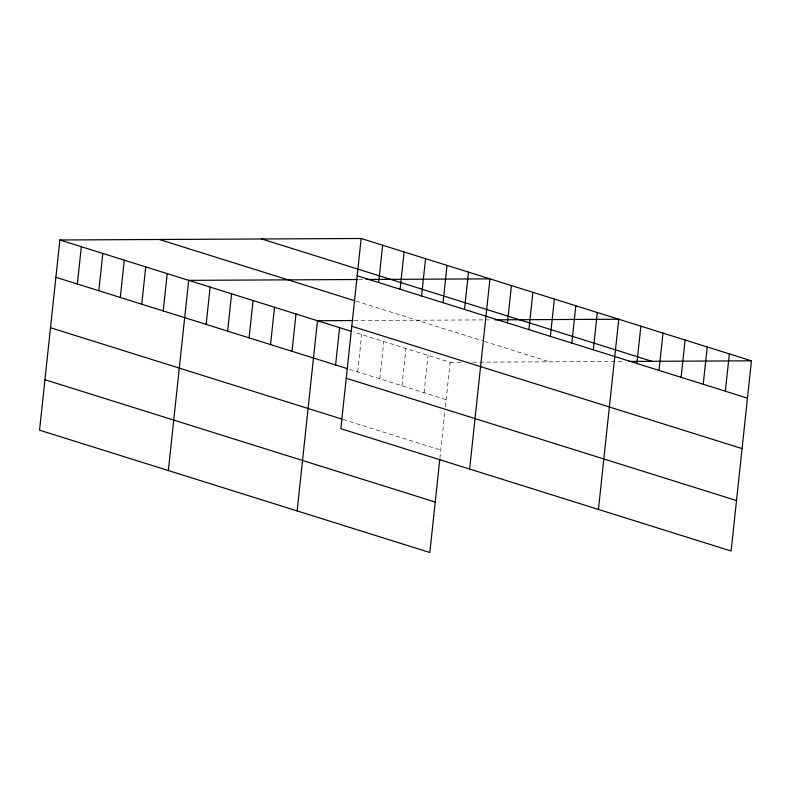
<?xml version="1.0" encoding="UTF-8"?>
<svg xmlns="http://www.w3.org/2000/svg" width="791" height="791" viewBox="0 0 791 791"><rect width="100%" height="100%" fill="white"/><g stroke="black" fill="none" stroke-linecap="round" stroke-linejoin="round"><path stroke-width="0.59" stroke-dasharray="3.96 2.97" d="M357.71 371.889L361.695 334.583M379.828 378.82L383.813 341.514M401.937 385.751L405.931 348.445M424.055 392.682L428.04 355.377M439.895 458.345L444.888 411.636M445.402 406.831L450.158 362.308L353.547 332.032M358.827 279.51L362.486 279.49M354.16 320.533L483.963 319.89M485.18 319.89L491.28 319.861M450.158 362.308L461.993 362.248M472.652 362.199L623.98 361.457M355.881 301.104L483.242 341.02M484.399 341.386L549.587 361.823M349.563 369.338L446.173 399.623M343.007 419.428L440.785 450.069"/><path stroke-width="1.19" d="M361.171 238.487L340.842 428.692L731.121 551.02L751.45 360.825L361.171 238.487L59.879 239.98L39.55 430.175L429.829 552.513L439.766 459.522M77.36 284.009L81.344 246.703M98.826 290.742L102.81 253.436M120.291 297.465L124.276 260.16M141.747 304.199L145.742 266.893M163.213 310.922L167.208 273.617M168.345 470.546L188.673 280.35L357.611 279.51M206.144 324.379L210.139 287.074M227.61 331.113L231.605 293.807M249.076 337.836L253.071 300.531M270.542 344.569L274.536 307.264M292.008 351.293L296.002 313.987M297.139 510.917L317.468 320.721L352.974 320.543M335.592 364.958L339.576 327.652M378.642 282.525L382.636 245.22M400.108 289.249L404.102 251.943M421.573 295.982L425.568 258.677M443.039 302.706L447.034 265.4M464.505 309.439L468.49 272.134M469.636 469.063L489.955 278.857L366.144 279.47M507.436 322.896L511.421 285.591M528.902 329.62L532.887 292.314M550.368 336.353L554.353 299.047M571.834 343.076L575.818 305.771M593.299 349.81L597.284 312.504M598.431 509.434L618.75 319.228L494.939 319.841M636.884 363.465L640.868 326.159M659.002 370.406L662.987 333.09M681.11 377.337L685.105 340.021M703.229 384.268L707.213 346.962M725.347 391.199L729.332 353.893M628.855 361.428L751.45 360.825M261.742 238.981L652.021 361.319M357.176 275.792L747.465 398.13M159.298 239.485L354.754 300.748M351.787 326.248L742.067 448.586M59.879 239.98L351.224 331.3M55.894 277.285L347.229 368.606M346.231 378.236L736.52 500.565M50.495 327.741L341.841 419.062M44.939 379.72L435.228 502.058"/></g></svg>
